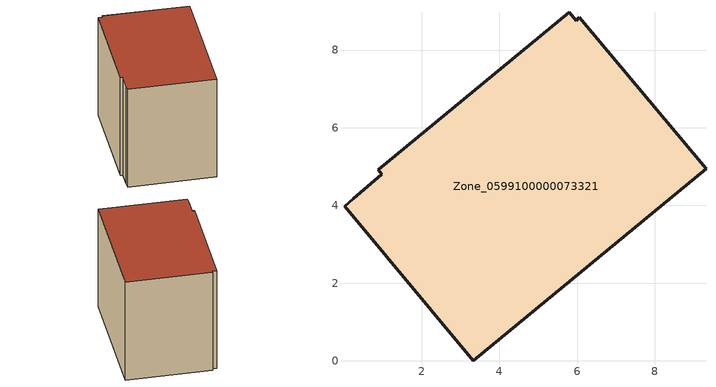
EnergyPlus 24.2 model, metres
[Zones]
Zone_0599100000073321
 floor ground (C_G): 0.24,4.17 0.97,4.8 0.88,4.92 5.8,8.97 5.98,8.76 6.06,8.85 9.32,4.94 3.33,0 0.02,3.98 z0
 wall outside (C_F): 5.8,8.97 0.88,4.92 0.97,4.8 0.24,4.17 0.02,3.98 3.33,0 9.32,4.94 6.06,8.85 5.98,8.76 5.8,8.97 z0:6.62
 roof outside (C_R): 0.97,4.8 0.24,4.17 0.02,3.98 3.33,0 9.32,4.94 6.06,8.85 5.98,8.76 5.8,8.97 0.88,4.92 z6.62
[BUILDING]
Pand.0599100000073321: North Axis=0; Terrain=City; Loads Convergence Tolerance Value=0.04; Temperature Convergence Tolerance Value=0.4; Solar Distribution=FullExterior; Maximum Number of Warmup Days=25; Minimum Number of Warmup Days=1
[Site:Location]
Rotterdam.The.Hague.AP_ZH_NLD Design_Conditions: Latitude=51.96; Longitude=4.45; Time Zone=1; Elevation=-4.5
[SITE:GROUNDTEMPERATURE:BUILDINGSURFACE]
18, 18, 18, 18, 18, 18, 18, 18, 18, 18, 18, 18
[MATERIAL] Thermal Absorptance=0.9; Solar Absorptance=0.7; Visible Absorptance=0.7
Name | Roughness | Thickness | Conductivity | Density | Specific Heat
G.TC.1946 | MediumSmooth | 0.15 | 1 | 540 | 1210
F.TC.1946 | Rough | 0.3 | 0.857143 | 1920 | 840
R.TC.1946 | MediumRough | 0.2 | 0.909091 | 1500 | 1000
[CONSTRUCTION]
C_G: G.TC.1946
C_F: F.TC.1946
C_R: R.TC.1946
[ZONE]
Zone_0599100000073321: Type=1; Multiplier=1; Ceiling Height=Autocalculate; Volume=Autocalculate; Floor Area=autocalculate; Part of Total Floor Area=Yes
[ZONEINFILTRATION:DESIGNFLOWRATE]
Infil_Zone_0599100000073321: Zone or ZoneList or Space or SpaceList=Zone_0599100000073321; Schedule=AlwaysOn; Design Flow Rate Calculation Method=Flow/Area; Flow Rate per Floor Area=0.003; Constant Term Coefficient=1; Temperature Term Coefficient=0; Velocity Term Coefficient=0; Velocity Squared Term Coefficient=0
[HVACTEMPLATE:ZONE:IDEALLOADSAIRSYSTEM]
Zone_0599100000073321: Maximum Heating Supply Air Temperature=50; Minimum Cooling Supply Air Temperature=13; Maximum Heating Supply Air Humidity Ratio=0.0156; Minimum Cooling Supply Air Humidity Ratio=0.0077; Heating Limit=NoLimit; Cooling Limit=NoLimit; Dehumidification Control Type=ConstantSensibleHeatRatio; Cooling Sensible Heat Ratio=0.7; Dehumidification Setpoint=60; Humidification Control Type=None; Humidification Setpoint=30; Outdoor Air Method=None; Outdoor Air Flow Rate per Person=0.00944; Outdoor Air Flow Rate per Zone Floor Area=0; Outdoor Air Flow Rate per Zone=0; Demand Controlled Ventilation Type=None; Outdoor Air Economizer Type=NoEconomizer; Heat Recovery Type=None; Sensible Heat Recovery Effectiveness=0.7; Latent Heat Recovery Effectiveness=0.65
[ZONECONTROL:THERMOSTAT]
ThermostatControl_Zone_0599100000073321: Zone or ZoneList=Zone_0599100000073321; Control Type Schedule=DualSetpointControlType; Control 1=Thermostat_Zone_0599100000073321; Temperature Difference Between Cutout And Setpoint=0
[THERMOSTATSETPOINT:DUALSETPOINT]
Thermostat_Zone_0599100000073321: Heating Setpoint Temperature Schedule=HeatingSetpoint_Zone_0599100000073321; Cooling Setpoint Temperature Schedule=CoolingSetpoint_Zone_0599100000073321
[SCHEDULE:COMPACT]
HeatingSetpoint_Zone_0599100000073321: Through: 12/31, For: AllDays, Until: 24:00, 21
CoolingSetpoint_Zone_0599100000073321: Through: 12/31, For: AllDays, Until: 24:00, 24
DualSetpointControlType: Through: 12/31, For: AllDays, Until: 24:00, 4
AlwaysOn: Through: 12/31, For: AllDays, Until: 24:00, 1
